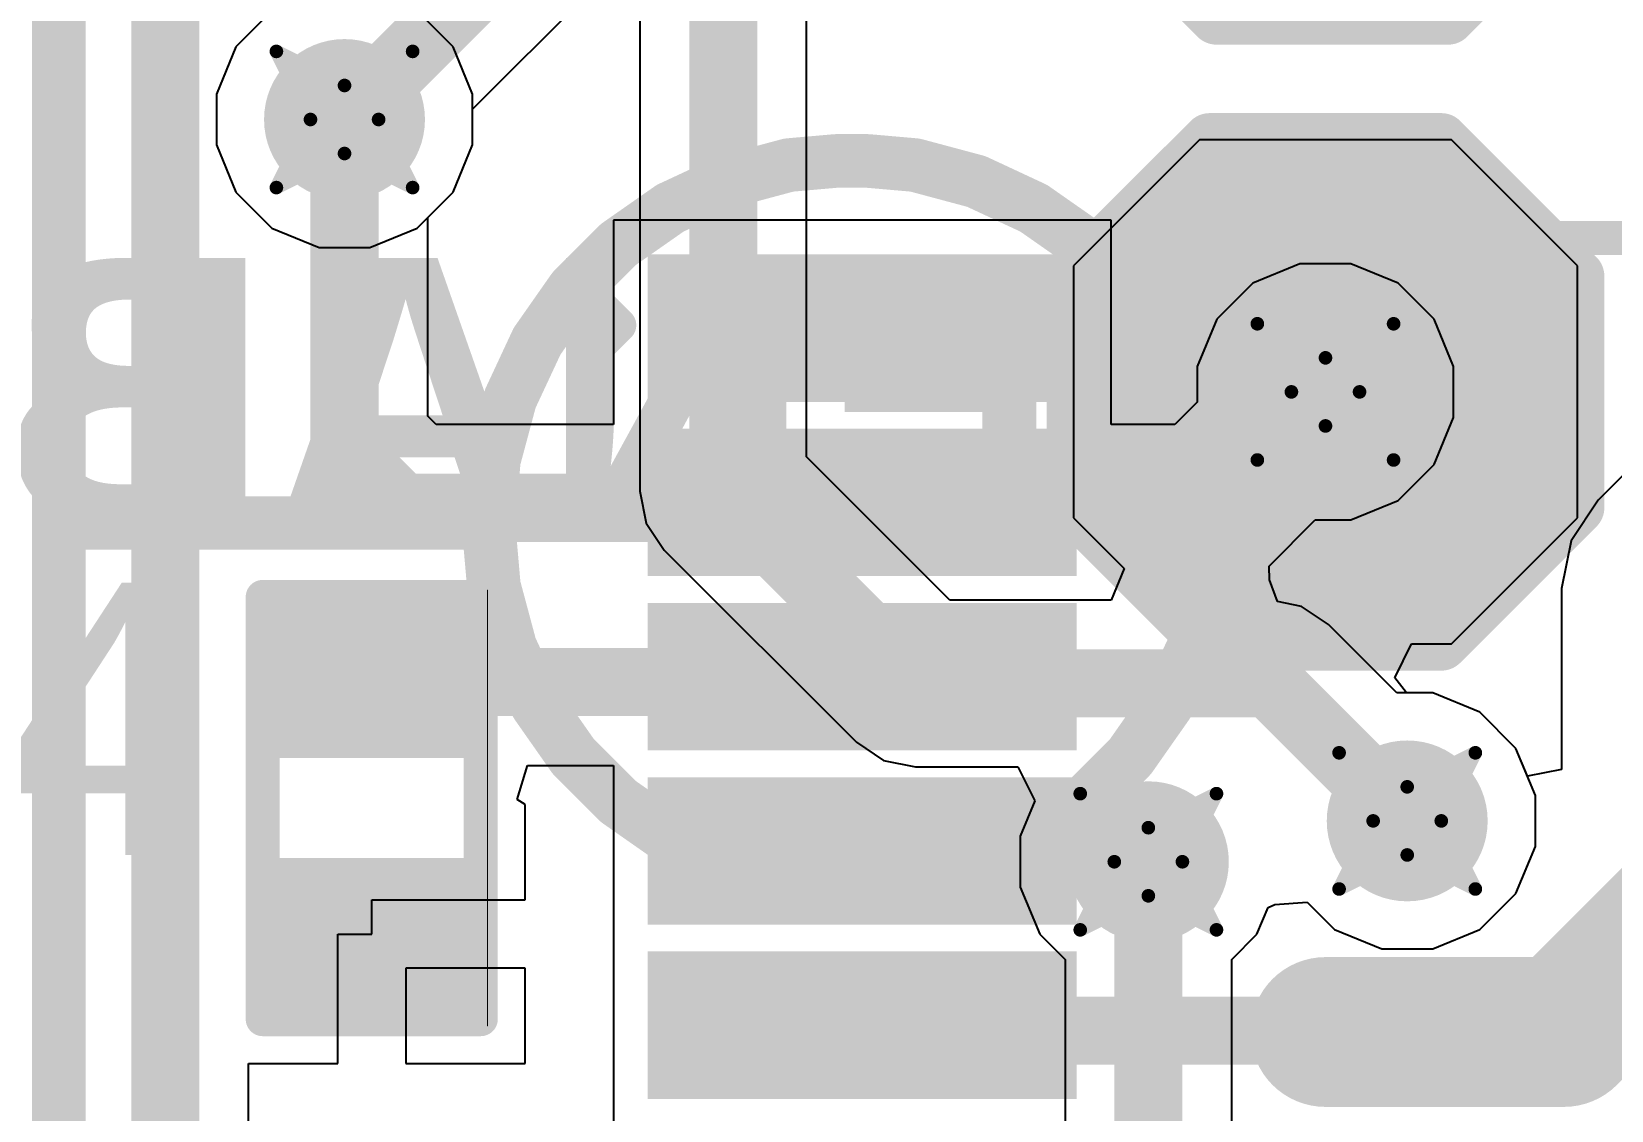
# Model space of a CAD drawing. Header units: inches. Extents: x 0 to 12.4, y -0.6 to 2.2.
# Drawn here: x 2.1051 to 2.337, y 0.5345 to 0.6929 of the extents above; entities that cross this region are included whole.
import ezdxf

# ---------------------------------------------------------------- set-up
doc = ezdxf.new("R2010")
doc.units = ezdxf.units.IN
doc.header["$MEASUREMENT"] = 0
for name, color, linetype in [('Bottom Layer', 5, 'Continuous'), ('Bottom Overlay', 54, 'Continuous'), ('Bottom Paste', 16, 'Continuous'), ('Bottom Solder', 6, 'Continuous'), ('Dimension', 6, 'Continuous'), ('Drill Drawing', 1, 'Continuous'), ('Top Layer', 1, 'Continuous'), ('Top Overlay', 2, 'Continuous'), ('Top Paste', 8, 'Continuous'), ('Top Solder', 216, 'Continuous'), ('Via Holes', 16, 'Continuous')]:
    doc.layers.add(name, color=color, linetype=linetype)
doc.styles.add('Arial', font='', dxfattribs={"height": 0.2})
doc.styles.add('Arial_Bold', font='', dxfattribs={"height": 0.2})
doc.styles.get('Arial').set_extended_font_data('Arial')
doc.styles.get('Arial_Bold').set_extended_font_data('Arial', bold=True)

# ---------------------------------------------------------------- blocks, each defined once
blk = doc.blocks.new('TSSOP_16_1')
at = {"layer": 'Top Layer'}
for points in [[(-0.14370075, 0.09842525), (-0.08464565, 0.09842525), (-0.08464565, 0.08070875), (-0.14370075, 0.08070875)], [(-0.14370075, 0.07283465), (-0.08464565, 0.07283465), (-0.08464565, 0.05511815), (-0.14370075, 0.05511815)], [(-0.14370075, 0.04724415), (-0.08464565, 0.04724415), (-0.08464565, 0.02952765), (-0.14370075, 0.02952765)], [(-0.14370075, 0.02165355), (-0.08464565, 0.02165355), (-0.08464565, 0.00393705), (-0.14370075, 0.00393705)], [(-0.14370075, -0.00393695), (-0.08464565, -0.00393695), (-0.08464565, -0.02165345), (-0.14370075, -0.02165345)]]:
    blk.add_hatch(color=1, dxfattribs=at).paths.add_polyline_path(points)
at = {"layer": 'Top Paste'}
for points in [[(-0.14370075, 0.09842525), (-0.08464565, 0.09842525), (-0.08464565, 0.08070875), (-0.14370075, 0.08070875)], [(-0.14370075, 0.07283465), (-0.08464565, 0.07283465), (-0.08464565, 0.05511815), (-0.14370075, 0.05511815)], [(-0.14370075, 0.04724415), (-0.08464565, 0.04724415), (-0.08464565, 0.02952765), (-0.14370075, 0.02952765)], [(-0.14370075, 0.02165355), (-0.08464565, 0.02165355), (-0.08464565, 0.00393705), (-0.14370075, 0.00393705)], [(-0.14370075, -0.00393695), (-0.08464565, -0.00393695), (-0.08464565, -0.02165345), (-0.14370075, -0.02165345)]]:
    blk.add_hatch(color=8, dxfattribs=at).paths.add_polyline_path(points)
at = {"layer": 'Top Solder'}
for points in [[(-0.14566925, 0.10039375), (-0.08267715, 0.10039375), (-0.08267715, 0.07874025), (-0.14566925, 0.07874025)], [(-0.14566925, 0.07480315), (-0.08267715, 0.07480315), (-0.08267715, 0.05314965), (-0.14566925, 0.05314965)], [(-0.14566925, 0.04921265), (-0.08267715, 0.04921265), (-0.08267715, 0.02755915), (-0.14566925, 0.02755915)], [(-0.14566925, 0.02362205), (-0.08267715, 0.02362205), (-0.08267715, 0.00196855), (-0.14566925, 0.00196855)], [(-0.14566925, -0.00196845), (-0.08267715, -0.00196845), (-0.08267715, -0.02362195), (-0.14566925, -0.02362195)]]:
    blk.add_hatch(color=216, dxfattribs=at).paths.add_polyline_path(points)
at = {"layer": 'Top Overlay', "const_width": 0.005}
for points in [[(-0.077, 0.1028189), (0.078, 0.1028189)], [(-0.1548425, 0.095), (-0.1498425, 0.09)], [(-0.1548425, 0.085), (-0.1548425, 0.095)], [(-0.1548425, 0.085), (-0.1498425, 0.09)]]:
    blk.add_lwpolyline(points, dxfattribs=at)
at = {"layer": 'Top Overlay', "const_width": 0.0025}
for points in [[(-0.07825, 0.1028189, 1), (-0.07575, 0.1028189, 1)], [(-0.1560925, 0.095, 1), (-0.1535925, 0.095, 1)], [(-0.1560925, 0.095, 1), (-0.1535925, 0.095, 1)], [(-0.1510925, 0.09, 1), (-0.1485925, 0.09, 1)], [(-0.1510925, 0.09, 1), (-0.1485925, 0.09, 1)], [(-0.1560925, 0.085, 1), (-0.1535925, 0.085, 1)], [(-0.1560925, 0.085, 1), (-0.1535925, 0.085, 1)]]:
    blk.add_lwpolyline(points, format="xyb", close=True, dxfattribs=at)
blk = doc.blocks.new('R___0402_2')
at = {"layer": 'Top Layer'}
for points in [[(-0.0275, -0.0125), (-0.0275, 0.0125), (-0.0095, 0.0125), (-0.0095, -0.0125)], [(0.0095, -0.0125), (0.0095, 0.0125), (0.0275, 0.0125), (0.0275, -0.0125)]]:
    blk.add_hatch(color=1, dxfattribs=at).paths.add_polyline_path(points)
at = {"layer": 'Top Paste'}
for points in [[(-0.0275, -0.0125), (-0.0275, 0.0125), (-0.0095, 0.0125), (-0.0095, -0.0125)], [(0.0095, -0.0125), (0.0095, 0.0125), (0.0275, 0.0125), (0.0275, -0.0125)]]:
    blk.add_hatch(color=8, dxfattribs=at).paths.add_polyline_path(points)
at = {"layer": 'Top Solder'}
for points in [[(-0.0296654, -0.0146654), (-0.0296654, 0.0146654), (-0.0073346, 0.0146654), (-0.0073346, -0.0146654)], [(0.0073346, -0.0146654), (0.0073346, 0.0146654), (0.0296654, 0.0146654), (0.0296654, -0.0146654)]]:
    blk.add_hatch(color=216, dxfattribs=at).paths.add_polyline_path(points)
at = {"layer": 'Top Overlay'}
for points, const_width in [([(-0.031, 0.016), (0.031, 0.016)], 0.005), ([(-0.031, 0.016), (-0.031, -0.016)], 0.005), ([(0.031, 0.016), (0.031, -0.016)], 0.005), ([(-0.031, -0.016), (0.031, -0.016)], 0.005), ([(-0.032, -0.017), (0.032, -0.017)], 0.000127)]:
    blk.add_lwpolyline(points, dxfattribs=dict(at, const_width=const_width))
for points, const_width in [([(-0.03225, 0.016, 1), (-0.02975, 0.016, 1)], 0.0025), ([(-0.03225, 0.016, 1), (-0.02975, 0.016, 1)], 0.0025), ([(0.02975, 0.016, 1), (0.03225, 0.016, 1)], 0.0025), ([(0.02975, 0.016, 1), (0.03225, 0.016, 1)], 0.0025), ([(-0.03225, -0.016, 1), (-0.02975, -0.016, 1)], 0.0025), ([(-0.03225, -0.016, 1), (-0.02975, -0.016, 1)], 0.0025), ([(0.02975, -0.016, 1), (0.03225, -0.016, 1)], 0.0025), ([(0.02975, -0.016, 1), (0.03225, -0.016, 1)], 0.0025), ([(-0.0320317, -0.017, 1), (-0.0319683, -0.017, 1)], 6.35e-05), ([(0.0319683, -0.017, 1), (0.0320317, -0.017, 1)], 6.35e-05)]:
    blk.add_lwpolyline(points, format="xyb", close=True, dxfattribs=dict(at, const_width=const_width))
blk = doc.blocks.new('T__________B_4')
at = {"layer": 'Bottom Layer'}
blk.add_hatch(color=5, dxfattribs=at).paths.add_polyline_path([(0.015, 0.03), (-0.015, 0.03), (-0.03, 0.015), (-0.03, -0.015), (-0.015, -0.03), (0.015, -0.03), (0.03, -0.015), (0.03, 0.015)])
at = {"layer": 'Bottom Paste'}
blk.add_hatch(color=16, dxfattribs=at).paths.add_polyline_path([(0.015, 0.03), (-0.015, 0.03), (-0.03, 0.015), (-0.03, -0.015), (-0.015, -0.03), (0.015, -0.03), (0.03, -0.015), (0.03, 0.015)])
at = {"layer": 'Bottom Solder'}
blk.add_hatch(color=6, dxfattribs=at).paths.add_polyline_path([(0.017, 0.034), (-0.017, 0.034), (-0.034, 0.017), (-0.034, -0.017), (-0.017, -0.034), (0.017, -0.034), (0.034, -0.017), (0.034, 0.017)])
at = {"layer": 'Bottom Overlay', "const_width": 0.007874}
for points in [[(-0.017, 0.037), (-0.037, 0.017)], [(0.017, 0.037), (-0.017, 0.037)], [(0.037, 0.017), (0.017, 0.037)], [(-0.037, 0.017), (-0.037, -0.017)], [(0.037, 0.017), (0.037, -0.017)], [(-0.017, -0.037), (-0.037, -0.017)], [(0.037, -0.017), (0.017, -0.037)], [(0.017, -0.037), (-0.017, -0.037)]]:
    blk.add_lwpolyline(points, dxfattribs=at)
at = {"layer": 'Bottom Overlay', "const_width": 0.003937}
for points in [[(-0.0189685, 0.037, 1), (-0.0150315, 0.037, 1)], [(-0.0189685, 0.037, 1), (-0.0150315, 0.037, 1)], [(0.0150315, 0.037, 1), (0.0189685, 0.037, 1)], [(0.0150315, 0.037, 1), (0.0189685, 0.037, 1)], [(-0.0389685, 0.017, 1), (-0.0350315, 0.017, 1)], [(-0.0389685, 0.017, 1), (-0.0350315, 0.017, 1)], [(0.0350315, 0.017, 1), (0.0389685, 0.017, 1)], [(0.0350315, 0.017, 1), (0.0389685, 0.017, 1)], [(-0.0389685, -0.017, 1), (-0.0350315, -0.017, 1)], [(-0.0389685, -0.017, 1), (-0.0350315, -0.017, 1)], [(0.0350315, -0.017, 1), (0.0389685, -0.017, 1)], [(0.0350315, -0.017, 1), (0.0389685, -0.017, 1)], [(-0.0189685, -0.037, 1), (-0.0150315, -0.037, 1)], [(-0.0189685, -0.037, 1), (-0.0150315, -0.037, 1)], [(0.0150315, -0.037, 1), (0.0189685, -0.037, 1)], [(0.0150315, -0.037, 1), (0.0189685, -0.037, 1)]]:
    blk.add_lwpolyline(points, format="xyb", close=True, dxfattribs=at)
blk = doc.blocks.new('T__________B_42')
at = {"layer": 'Bottom Layer'}
blk.add_hatch(color=5, dxfattribs=at).paths.add_polyline_path([(0.015, 0.03), (-0.015, 0.03), (-0.03, 0.015), (-0.03, -0.015), (-0.015, -0.03), (0.015, -0.03), (0.03, -0.015), (0.03, 0.015)])
at = {"layer": 'Bottom Paste'}
blk.add_hatch(color=16, dxfattribs=at).paths.add_polyline_path([(0.015, 0.03), (-0.015, 0.03), (-0.03, 0.015), (-0.03, -0.015), (-0.015, -0.03), (0.015, -0.03), (0.03, -0.015), (0.03, 0.015)])
at = {"layer": 'Bottom Solder'}
blk.add_hatch(color=6, dxfattribs=at).paths.add_polyline_path([(0.017, 0.034), (-0.017, 0.034), (-0.034, 0.017), (-0.034, -0.017), (-0.017, -0.034), (0.017, -0.034), (0.034, -0.017), (0.034, 0.017)])
at = {"layer": 'Bottom Overlay', "const_width": 0.007874}
for points in [[(-0.017, 0.037), (-0.037, 0.017)], [(0.017, 0.037), (-0.017, 0.037)], [(0.017, 0.037), (-0.017, 0.037)], [(0.037, 0.017), (0.017, 0.037)], [(-0.037, 0.017), (-0.037, -0.017)], [(0.037, 0.017), (0.037, -0.017)], [(-0.017, -0.037), (-0.037, -0.017)], [(0.037, -0.017), (0.017, -0.037)], [(0.017, -0.037), (-0.017, -0.037)], [(0.017, -0.037), (-0.017, -0.037)]]:
    blk.add_lwpolyline(points, dxfattribs=at)
at = {"layer": 'Bottom Overlay', "const_width": 0.003937}
for points in [[(-0.0189685, 0.037, 1), (-0.0150315, 0.037, 1)], [(-0.0189685, 0.037, 1), (-0.0150315, 0.037, 1)], [(-0.0189685, 0.037, 1), (-0.0150315, 0.037, 1)], [(0.0150315, 0.037, 1), (0.0189685, 0.037, 1)], [(0.0150315, 0.037, 1), (0.0189685, 0.037, 1)], [(0.0150315, 0.037, 1), (0.0189685, 0.037, 1)], [(-0.0389685, 0.017, 1), (-0.0350315, 0.017, 1)], [(-0.0389685, 0.017, 1), (-0.0350315, 0.017, 1)], [(0.0350315, 0.017, 1), (0.0389685, 0.017, 1)], [(0.0350315, 0.017, 1), (0.0389685, 0.017, 1)], [(-0.0389685, -0.017, 1), (-0.0350315, -0.017, 1)], [(-0.0389685, -0.017, 1), (-0.0350315, -0.017, 1)], [(0.0350315, -0.017, 1), (0.0389685, -0.017, 1)], [(0.0350315, -0.017, 1), (0.0389685, -0.017, 1)], [(-0.0189685, -0.037, 1), (-0.0150315, -0.037, 1)], [(-0.0189685, -0.037, 1), (-0.0150315, -0.037, 1)], [(-0.0189685, -0.037, 1), (-0.0150315, -0.037, 1)], [(0.0150315, -0.037, 1), (0.0189685, -0.037, 1)], [(0.0150315, -0.037, 1), (0.0189685, -0.037, 1)], [(0.0150315, -0.037, 1), (0.0189685, -0.037, 1)]]:
    blk.add_lwpolyline(points, format="xyb", close=True, dxfattribs=at)

msp = doc.modelspace()

# ---------------------------------------------------------------- hatches: boundary and pattern name
at = {"layer": 'Bottom Layer'}
h = msp.add_hatch(color=5, dxfattribs=at)
edge = h.paths.add_edge_path()
edge.add_arc((2.151, 0.68), 0.011811, 0, 360)
h = msp.add_hatch(color=5, dxfattribs=at)
edge = h.paths.add_edge_path()
edge.add_arc((2.295, 0.64), 0.011811, 0, 360)
h = msp.add_hatch(color=5, dxfattribs=at)
edge = h.paths.add_edge_path()
edge.add_arc((2.307, 0.577), 0.011811, 0, 360)
h = msp.add_hatch(color=5, dxfattribs=at)
edge = h.paths.add_edge_path()
edge.add_arc((2.269, 0.571), 0.011811, 0, 360)
at = {"layer": 'Top Layer'}
h = msp.add_hatch(color=1, dxfattribs=at)
edge = h.paths.add_edge_path()
edge.add_arc((2.151, 0.68), 0.011811, 0, 360)
h = msp.add_hatch(color=1, dxfattribs=at)
edge = h.paths.add_edge_path()
edge.add_arc((2.295, 0.64), 0.011811, 0, 360)
h = msp.add_hatch(color=1, dxfattribs=at)
edge = h.paths.add_edge_path()
edge.add_arc((2.307, 0.577), 0.011811, 0, 360)
h = msp.add_hatch(color=1, dxfattribs=at)
edge = h.paths.add_edge_path()
edge.add_arc((2.269, 0.571), 0.011811, 0, 360)
at = {"layer": 'Via Holes'}
h = msp.add_hatch(color=7, dxfattribs=at)
edge = h.paths.add_edge_path()
edge.add_arc((2.151, 0.68), 0.0059055, 0, 360)
h = msp.add_hatch(color=7, dxfattribs=at)
edge = h.paths.add_edge_path()
edge.add_arc((2.295, 0.64), 0.0059055, 0, 360)
h = msp.add_hatch(color=7, dxfattribs=at)
edge = h.paths.add_edge_path()
edge.add_arc((2.307, 0.577), 0.0059055, 0, 360)
h = msp.add_hatch(color=7, dxfattribs=at)
edge = h.paths.add_edge_path()
edge.add_arc((2.269, 0.571), 0.0059055, 0, 360)

# ---------------------------------------------------------------- linework, layer by layer
at = {"layer": 'Bottom Layer'}
for p, q in [((2.2188317, 0.6304714), (2.2188317, 0.7847312)), ((2.169811, 0.681508), (2.1893615, 0.7010585)), ((2.1943615, 0.6989874), (2.1943615, 0.6254035)), ((2.1403444, 0.6959472), (2.1350528, 0.6906556)), ((2.1350528, 0.6906556), (2.132189, 0.6837417)), ((2.132189, 0.6837417), (2.132189, 0.6762583)), ((2.169811, 0.6762583), (2.169811, 0.681508)), ((2.132189, 0.6762583), (2.1350528, 0.6693444)), ((2.1669472, 0.6693444), (2.169811, 0.6762583)), ((2.2765, 0.677), (2.258, 0.6585)), ((2.3135, 0.677), (2.2765, 0.677)), ((2.332, 0.6585), (2.3135, 0.677)), ((2.1350528, 0.6693444), (2.1403444, 0.6640528)), ((2.1616556, 0.6640528), (2.1669472, 0.6693444)), ((2.1403444, 0.6640528), (2.1472583, 0.661189)), ((2.1547417, 0.661189), (2.1616556, 0.6640528)), ((2.1472583, 0.661189), (2.1547417, 0.661189)), ((2.258, 0.6585), (2.258, 0.6215)), ((2.332, 0.6215), (2.332, 0.6585)), ((2.239875, 0.6094281), (2.2188317, 0.6304714)), ((2.1943615, 0.6254035), (2.1952928, 0.6207213)), ((2.1952928, 0.6207213), (2.1979451, 0.616752)), ((2.258, 0.6215), (2.2654525, 0.6140475)), ((2.3135, 0.603), (2.332, 0.6215)), ((2.1979451, 0.616752), (2.2261556, 0.5885415)), ((2.2654525, 0.6140475), (2.263539, 0.6094281)), ((2.263539, 0.6094281), (2.239875, 0.6094281)), ((2.3051837, 0.598), (2.3076296, 0.603)), ((2.3076296, 0.603), (2.3135, 0.603)), ((2.3068858, 0.595811), (2.3051837, 0.598)), ((2.3107417, 0.595811), (2.3068858, 0.595811)), ((2.3176556, 0.5929472), (2.3107417, 0.595811)), ((2.3229472, 0.5876556), (2.3176556, 0.5929472)), ((2.2261556, 0.5885415), (2.2301249, 0.5858892)), ((2.325811, 0.5807417), (2.3229472, 0.5876556)), ((2.2301249, 0.5858892), (2.2348071, 0.5849579)), ((2.2348071, 0.5849579), (2.2498222, 0.5849579)), ((2.2498222, 0.5849579), (2.2523496, 0.5799578)), ((2.2523496, 0.5799578), (2.250189, 0.5747417)), ((2.325811, 0.5732583), (2.325811, 0.5807417)), ((2.250189, 0.5747417), (2.250189, 0.5672583)), ((2.3229472, 0.5663444), (2.325811, 0.5732583)), ((2.250189, 0.5672583), (2.2530528, 0.5603444)), ((2.3176556, 0.5610528), (2.3229472, 0.5663444)), ((2.2849472, 0.5603444), (2.2865794, 0.5642849)), ((2.2865794, 0.5642849), (2.2875626, 0.5647375)), ((2.2875626, 0.5647375), (2.2923197, 0.5650775)), ((2.2923197, 0.5650775), (2.2963444, 0.5610528)), ((2.2530528, 0.5603444), (2.2567649, 0.5566323)), ((2.2812351, 0.5566323), (2.2849472, 0.5603444)), ((2.2963444, 0.5610528), (2.3032583, 0.558189)), ((2.3107417, 0.558189), (2.3176556, 0.5610528)), ((2.2567649, 0.5566323), (2.2567649, 0.335068)), ((2.2812351, 0.33), (2.2812351, 0.5566323)), ((2.3032583, 0.558189), (2.3107417, 0.558189))]:
    msp.add_line(p, q, dxfattribs=at)
at = {"layer": 'Bottom Layer', "const_width": 0.01}
for points in [[(2.2065966, 0.6254035), (2.2065966, 1.4204034)], [(2.151, 0.68), (2.1846484, 0.7136484)], [(2.2065966, 0.6254035), (2.2348071, 0.597193)], [(2.2348071, 0.597193), (2.286807, 0.597193)], [(2.286807, 0.597193), (2.307, 0.577)], [(2.269, 0.33), (2.269, 0.571)]]:
    msp.add_lwpolyline(points, dxfattribs=at)
at = {"layer": 'Bottom Layer', "const_width": 0.005}
for points in [[(2.1485, 0.68, 1), (2.1535, 0.68, 1)], [(2.2040966, 0.6254035, 1), (2.2090966, 0.6254035, 1)], [(2.2040966, 0.6254035, 1), (2.2090966, 0.6254035, 1)], [(2.2323071, 0.597193, 1), (2.2373071, 0.597193, 1)], [(2.2323071, 0.597193, 1), (2.2373071, 0.597193, 1)], [(2.284307, 0.597193, 1), (2.289307, 0.597193, 1)], [(2.284307, 0.597193, 1), (2.289307, 0.597193, 1)], [(2.3045, 0.577, 1), (2.3095, 0.577, 1)], [(2.2665, 0.571, 1), (2.2715, 0.571, 1)]]:
    msp.add_lwpolyline(points, format="xyb", close=True, dxfattribs=at)
at = {"layer": 'Dimension', "const_width": 0.007874}
for points in [[(2.1090691, 0.6207446), (2.1090691, 0.7214099)], [(2.2074379, 0.6709535), (2.2160126, 0.6732511)], [(2.2160126, 0.6732511), (2.2160128, 0.6732511)], [(2.2160128, 0.6732511), (2.2162183, 0.6733062)], [(2.2162183, 0.6733062), (2.2164304, 0.6733248)], [(2.2164304, 0.6733248), (2.2164305, 0.6733248)], [(2.2164305, 0.6733248), (2.2230586, 0.6739046)], [(2.2230586, 0.6739046), (2.2230587, 0.6739047)], [(2.2230587, 0.6739047), (2.2231649, 0.6739139)], [(2.2231649, 0.6739139), (2.2278079, 0.6739139)], [(2.2278079, 0.6739139), (2.227914, 0.6739047)], [(2.227914, 0.6739047), (2.2279141, 0.6739046)], [(2.2279141, 0.6739046), (2.2345422, 0.6733248)], [(2.2345422, 0.6733248), (2.2345423, 0.6733248)], [(2.2345423, 0.6733248), (2.2347544, 0.6733062)], [(2.2347544, 0.6733062), (2.23496, 0.6732511)], [(2.23496, 0.6732511), (2.2349602, 0.6732511)], [(2.2349602, 0.6732511), (2.2435348, 0.6709535)], [(2.2072319, 0.6708983), (2.2074374, 0.6709534)], [(2.2074374, 0.6709534), (2.2074379, 0.6709535)], [(2.2435348, 0.6709535), (2.2435351, 0.6709534)], [(2.2435351, 0.6709534), (2.2437408, 0.6708983)], [(2.1989935, 0.6670567), (2.2070386, 0.6708082)], [(2.2070386, 0.6708082), (2.2070388, 0.6708083)], [(2.2070388, 0.6708083), (2.2072319, 0.6708983)], [(2.2437408, 0.6708983), (2.243934, 0.6708082)], [(2.243934, 0.6708082), (2.2439341, 0.6708082)], [(2.2439341, 0.6708082), (2.2451418, 0.670245)], [(2.2451418, 0.670245), (2.2521726, 0.6669665)], [(2.1913539, 0.6617526), (2.1986254, 0.6668441)], [(2.1986254, 0.6668441), (2.1986257, 0.6668443)], [(2.1986257, 0.6668443), (2.1988002, 0.6669665)], [(2.1988002, 0.6669665), (2.1989933, 0.6670566)], [(2.1989933, 0.6670566), (2.1989935, 0.6670567)], [(2.2521726, 0.6669665), (2.2597935, 0.6616303)], [(2.1911792, 0.6616303), (2.1913537, 0.6617524)], [(2.1913537, 0.6617524), (2.1913539, 0.6617526)], [(2.1847516, 0.6552026), (2.1910285, 0.6614795)], [(2.1910285, 0.6614795), (2.1910287, 0.6614798)], [(2.1910287, 0.6614798), (2.1911792, 0.6616303)], [(2.2597935, 0.6616303), (2.266372, 0.6550518)], [(2.1793866, 0.6476053), (2.1844785, 0.6548772)], [(2.1844785, 0.6548772), (2.1844787, 0.6548776)], [(2.1844787, 0.6548776), (2.1846007, 0.6550518)], [(2.1846007, 0.6550518), (2.1847513, 0.6552024)], [(2.1847513, 0.6552024), (2.1847516, 0.6552026)], [(2.266372, 0.6550518), (2.2717082, 0.6474308)], [(2.1754228, 0.6391924), (2.1791745, 0.6472379)], [(2.1791745, 0.6472379), (2.1791747, 0.6472383)], [(2.1791747, 0.6472383), (2.1792645, 0.6474309)], [(2.1792645, 0.6474309), (2.1793864, 0.647605)], [(2.1793864, 0.647605), (2.1793866, 0.6476053)], [(2.2717082, 0.6474308), (2.27564, 0.6389991)], [(2.17298, 0.6302185), (2.1752775, 0.6387931)], [(2.1752775, 0.6387931), (2.1752776, 0.6387936)], [(2.1752776, 0.6387936), (2.1753327, 0.6389991)], [(2.1753327, 0.6389991), (2.1754227, 0.6391922)], [(2.1754227, 0.6391922), (2.1754228, 0.6391924)], [(2.27564, 0.6389991), (2.2756952, 0.6387932)], [(2.2756952, 0.6387931), (2.2756952, 0.6387932)], [(2.2756952, 0.6387931), (2.2758774, 0.6381133)], [(2.2758774, 0.6381133), (2.2780479, 0.6300127)], [(2.1722984, 0.6228528), (2.1729063, 0.6298005)], [(2.1729063, 0.6298007), (2.1729248, 0.6300127)], [(2.1729063, 0.6298005), (2.1729063, 0.6298007)], [(2.1729248, 0.6300127), (2.1729799, 0.6302182)], [(2.1729799, 0.6302182), (2.17298, 0.6302185)], [(2.2780479, 0.6300127), (2.2788588, 0.6207446)], [(2.172114, 0.6207446), (2.1722984, 0.6228528)], [(2.1090691, 0.4119954), (2.1090691, 0.6207446)], [(2.1090691, 0.6207446), (2.172114, 0.6207446)], [(2.1090691, 0.6207446), (2.172114, 0.6207446)], [(2.172114, 0.6207446), (2.1721326, 0.6205322)], [(2.1721326, 0.6205322), (2.1728281, 0.612582)], [(2.2780479, 0.6114766), (2.2788588, 0.6207446)], [(2.1728281, 0.612582), (2.1729248, 0.6114766)], [(2.1729248, 0.6114766), (2.1729799, 0.611271)], [(2.1729799, 0.611271), (2.17298, 0.6112709)], [(2.17298, 0.6112709), (2.1752775, 0.6026962)], [(2.27564, 0.6024902), (2.2780479, 0.6114766)], [(2.1752775, 0.6026962), (2.1752776, 0.6026959)], [(2.1752776, 0.6026959), (2.1753327, 0.6024902)], [(2.1753327, 0.6024902), (2.1754228, 0.602297)], [(2.1754228, 0.6022969), (2.1754228, 0.602297)], [(2.1754228, 0.6022969), (2.1775315, 0.597775)], [(2.2717082, 0.5940584), (2.27564, 0.6024902)], [(2.1775315, 0.597775), (2.1792645, 0.5940585)], [(2.1792645, 0.5940585), (2.1793868, 0.5938838)], [(2.1793868, 0.5938838), (2.1793869, 0.5938837)], [(2.1793869, 0.5938837), (2.1797352, 0.5933863)], [(2.1797352, 0.5933863), (2.1846007, 0.5864375)], [(2.266372, 0.5864375), (2.2717082, 0.5940584)], [(2.1846007, 0.5864375), (2.1911792, 0.579859)], [(2.2597935, 0.579859), (2.266372, 0.5864375)], [(2.1911792, 0.579859), (2.1988002, 0.5745228)], [(2.2521726, 0.5745228), (2.2597935, 0.579859)], [(2.1988002, 0.5745228), (2.2072319, 0.570591)], [(2.2437408, 0.570591), (2.2521726, 0.5745228)], [(2.2072319, 0.570591), (2.2162183, 0.5681831)], [(2.2347544, 0.5681831), (2.2437408, 0.570591)], [(2.2162183, 0.5681831), (2.2231649, 0.5675754)], [(2.2231649, 0.5675754), (2.2277013, 0.5675754)], [(2.2277013, 0.5675754), (2.2278079, 0.5675754)], [(2.2278079, 0.5675754), (2.2347544, 0.5681831)]]:
    msp.add_lwpolyline(points, dxfattribs=at)
at = {"layer": 'Dimension', "const_width": 0.003937}
for points in [[(2.2140441, 0.6732511, 1), (2.2179811, 0.6732511, 1)], [(2.2140441, 0.6732511, 1), (2.2179811, 0.6732511, 1)], [(2.2140443, 0.6732511, 1), (2.2179813, 0.6732511, 1)], [(2.2140443, 0.6732511, 1), (2.2179813, 0.6732511, 1)], [(2.2142498, 0.6733062, 1), (2.2181868, 0.6733062, 1)], [(2.2142498, 0.6733062, 1), (2.2181868, 0.6733062, 1)], [(2.2144619, 0.6733248, 1), (2.2183989, 0.6733248, 1)], [(2.2144619, 0.6733248, 1), (2.2183989, 0.6733248, 1)], [(2.214462, 0.6733248, 1), (2.218399, 0.6733248, 1)], [(2.214462, 0.6733248, 1), (2.218399, 0.6733248, 1)], [(2.2210901, 0.6739046, 1), (2.2250271, 0.6739046, 1)], [(2.2210901, 0.6739046, 1), (2.2250271, 0.6739046, 1)], [(2.2210902, 0.6739047, 1), (2.2250272, 0.6739047, 1)], [(2.2210902, 0.6739047, 1), (2.2250272, 0.6739047, 1)], [(2.2211964, 0.6739139, 1), (2.2251334, 0.6739139, 1)], [(2.2211964, 0.6739139, 1), (2.2251334, 0.6739139, 1)], [(2.2258394, 0.6739139, 1), (2.2297764, 0.6739139, 1)], [(2.2258394, 0.6739139, 1), (2.2297764, 0.6739139, 1)], [(2.2259455, 0.6739047, 1), (2.2298825, 0.6739047, 1)], [(2.2259455, 0.6739047, 1), (2.2298825, 0.6739047, 1)], [(2.2259456, 0.6739046, 1), (2.2298826, 0.6739046, 1)], [(2.2259456, 0.6739046, 1), (2.2298826, 0.6739046, 1)], [(2.2325737, 0.6733248, 1), (2.2365107, 0.6733248, 1)], [(2.2325737, 0.6733248, 1), (2.2365107, 0.6733248, 1)], [(2.2325738, 0.6733248, 1), (2.2365108, 0.6733248, 1)], [(2.2325738, 0.6733248, 1), (2.2365108, 0.6733248, 1)], [(2.2327859, 0.6733062, 1), (2.2367229, 0.6733062, 1)], [(2.2327859, 0.6733062, 1), (2.2367229, 0.6733062, 1)], [(2.2329915, 0.6732511, 1), (2.2369285, 0.6732511, 1)], [(2.2329915, 0.6732511, 1), (2.2369285, 0.6732511, 1)], [(2.2329917, 0.6732511, 1), (2.2369287, 0.6732511, 1)], [(2.2329917, 0.6732511, 1), (2.2369287, 0.6732511, 1)], [(2.2054689, 0.6709534, 1), (2.2094059, 0.6709534, 1)], [(2.2054689, 0.6709534, 1), (2.2094059, 0.6709534, 1)], [(2.2054694, 0.6709535, 1), (2.2094064, 0.6709535, 1)], [(2.2054694, 0.6709535, 1), (2.2094064, 0.6709535, 1)], [(2.2415663, 0.6709535, 1), (2.2455033, 0.6709535, 1)], [(2.2415663, 0.6709535, 1), (2.2455033, 0.6709535, 1)], [(2.2415666, 0.6709534, 1), (2.2455036, 0.6709534, 1)], [(2.2415666, 0.6709534, 1), (2.2455036, 0.6709534, 1)], [(2.2050701, 0.6708082, 1), (2.2090071, 0.6708082, 1)], [(2.2050701, 0.6708082, 1), (2.2090071, 0.6708082, 1)], [(2.2050703, 0.6708083, 1), (2.2090073, 0.6708083, 1)], [(2.2050703, 0.6708083, 1), (2.2090073, 0.6708083, 1)], [(2.2052634, 0.6708983, 1), (2.2092004, 0.6708983, 1)], [(2.2052634, 0.6708983, 1), (2.2092004, 0.6708983, 1)], [(2.2417723, 0.6708983, 1), (2.2457093, 0.6708983, 1)], [(2.2417723, 0.6708983, 1), (2.2457093, 0.6708983, 1)], [(2.2419655, 0.6708082, 1), (2.2459025, 0.6708082, 1)], [(2.2419655, 0.6708082, 1), (2.2459025, 0.6708082, 1)], [(2.2419656, 0.6708082, 1), (2.2459026, 0.6708082, 1)], [(2.2419656, 0.6708082, 1), (2.2459026, 0.6708082, 1)], [(2.2431733, 0.670245, 1), (2.2471103, 0.670245, 1)], [(2.2431733, 0.670245, 1), (2.2471103, 0.670245, 1)], [(2.1966569, 0.6668441, 1), (2.2005939, 0.6668441, 1)], [(2.1966569, 0.6668441, 1), (2.2005939, 0.6668441, 1)], [(2.1966572, 0.6668443, 1), (2.2005942, 0.6668443, 1)], [(2.1966572, 0.6668443, 1), (2.2005942, 0.6668443, 1)], [(2.1968317, 0.6669665, 1), (2.2007687, 0.6669665, 1)], [(2.1968317, 0.6669665, 1), (2.2007687, 0.6669665, 1)], [(2.1970248, 0.6670566, 1), (2.2009618, 0.6670566, 1)], [(2.1970248, 0.6670566, 1), (2.2009618, 0.6670566, 1)], [(2.197025, 0.6670567, 1), (2.200962, 0.6670567, 1)], [(2.197025, 0.6670567, 1), (2.200962, 0.6670567, 1)], [(2.2502041, 0.6669665, 1), (2.2541411, 0.6669665, 1)], [(2.2502041, 0.6669665, 1), (2.2541411, 0.6669665, 1)], [(2.1893852, 0.6617524, 1), (2.1933222, 0.6617524, 1)], [(2.1893852, 0.6617524, 1), (2.1933222, 0.6617524, 1)], [(2.1893854, 0.6617526, 1), (2.1933224, 0.6617526, 1)], [(2.1893854, 0.6617526, 1), (2.1933224, 0.6617526, 1)], [(2.18906, 0.6614795, 1), (2.192997, 0.6614795, 1)], [(2.18906, 0.6614795, 1), (2.192997, 0.6614795, 1)], [(2.1890602, 0.6614798, 1), (2.1929972, 0.6614798, 1)], [(2.1890602, 0.6614798, 1), (2.1929972, 0.6614798, 1)], [(2.1892107, 0.6616303, 1), (2.1931477, 0.6616303, 1)], [(2.1892107, 0.6616303, 1), (2.1931477, 0.6616303, 1)], [(2.257825, 0.6616303, 1), (2.261762, 0.6616303, 1)], [(2.257825, 0.6616303, 1), (2.261762, 0.6616303, 1)], [(2.18251, 0.6548772, 1), (2.186447, 0.6548772, 1)], [(2.18251, 0.6548772, 1), (2.186447, 0.6548772, 1)], [(2.1825102, 0.6548776, 1), (2.1864472, 0.6548776, 1)], [(2.1825102, 0.6548776, 1), (2.1864472, 0.6548776, 1)], [(2.1826322, 0.6550518, 1), (2.1865692, 0.6550518, 1)], [(2.1826322, 0.6550518, 1), (2.1865692, 0.6550518, 1)], [(2.1827828, 0.6552024, 1), (2.1867198, 0.6552024, 1)], [(2.1827828, 0.6552024, 1), (2.1867198, 0.6552024, 1)], [(2.1827831, 0.6552026, 1), (2.1867201, 0.6552026, 1)], [(2.1827831, 0.6552026, 1), (2.1867201, 0.6552026, 1)], [(2.2644035, 0.6550518, 1), (2.2683405, 0.6550518, 1)], [(2.2644035, 0.6550518, 1), (2.2683405, 0.6550518, 1)], [(2.177206, 0.6472379, 1), (2.181143, 0.6472379, 1)], [(2.177206, 0.6472379, 1), (2.181143, 0.6472379, 1)], [(2.1772062, 0.6472383, 1), (2.1811432, 0.6472383, 1)], [(2.1772062, 0.6472383, 1), (2.1811432, 0.6472383, 1)], [(2.177296, 0.6474309, 1), (2.181233, 0.6474309, 1)], [(2.177296, 0.6474309, 1), (2.181233, 0.6474309, 1)], [(2.1774179, 0.647605, 1), (2.1813549, 0.647605, 1)], [(2.1774179, 0.647605, 1), (2.1813549, 0.647605, 1)], [(2.1774181, 0.6476053, 1), (2.1813551, 0.6476053, 1)], [(2.1774181, 0.6476053, 1), (2.1813551, 0.6476053, 1)], [(2.2697397, 0.6474308, 1), (2.2736767, 0.6474308, 1)], [(2.2697397, 0.6474308, 1), (2.2736767, 0.6474308, 1)], [(2.173309, 0.6387931, 1), (2.177246, 0.6387931, 1)], [(2.173309, 0.6387931, 1), (2.177246, 0.6387931, 1)], [(2.1733091, 0.6387936, 1), (2.1772461, 0.6387936, 1)], [(2.1733091, 0.6387936, 1), (2.1772461, 0.6387936, 1)], [(2.1733642, 0.6389991, 1), (2.1773012, 0.6389991, 1)], [(2.1733642, 0.6389991, 1), (2.1773012, 0.6389991, 1)], [(2.1734542, 0.6391922, 1), (2.1773912, 0.6391922, 1)], [(2.1734542, 0.6391922, 1), (2.1773912, 0.6391922, 1)], [(2.1734543, 0.6391924, 1), (2.1773913, 0.6391924, 1)], [(2.1734543, 0.6391924, 1), (2.1773913, 0.6391924, 1)], [(2.2736715, 0.6389991, 1), (2.2776085, 0.6389991, 1)], [(2.2736715, 0.6389991, 1), (2.2776085, 0.6389991, 1)], [(2.2737267, 0.6387932, 1), (2.2776637, 0.6387932, 1)], [(2.2737267, 0.6387932, 1), (2.2776637, 0.6387932, 1)], [(2.2737267, 0.6387931, 1), (2.2776637, 0.6387931, 1)], [(2.2737267, 0.6387931, 1), (2.2776637, 0.6387931, 1)], [(2.2739089, 0.6381133, 1), (2.2778459, 0.6381133, 1)], [(2.2739089, 0.6381133, 1), (2.2778459, 0.6381133, 1)], [(2.1709378, 0.6298007, 1), (2.1748748, 0.6298007, 1)], [(2.1709378, 0.6298007, 1), (2.1748748, 0.6298007, 1)], [(2.1709378, 0.6298005, 1), (2.1748748, 0.6298005, 1)], [(2.1709378, 0.6298005, 1), (2.1748748, 0.6298005, 1)], [(2.1709563, 0.6300127, 1), (2.1748933, 0.6300127, 1)], [(2.1709563, 0.6300127, 1), (2.1748933, 0.6300127, 1)], [(2.1710114, 0.6302182, 1), (2.1749484, 0.6302182, 1)], [(2.1710114, 0.6302182, 1), (2.1749484, 0.6302182, 1)], [(2.1710115, 0.6302185, 1), (2.1749485, 0.6302185, 1)], [(2.1710115, 0.6302185, 1), (2.1749485, 0.6302185, 1)], [(2.2760794, 0.6300127, 1), (2.2800164, 0.6300127, 1)], [(2.2760794, 0.6300127, 1), (2.2800164, 0.6300127, 1)], [(2.1703299, 0.6228528, 1), (2.1742669, 0.6228528, 1)], [(2.1703299, 0.6228528, 1), (2.1742669, 0.6228528, 1)], [(2.1071006, 0.6207446, 1), (2.1110376, 0.6207446, 1)], [(2.1071006, 0.6207446, 1), (2.1110376, 0.6207446, 1)], [(2.1071006, 0.6207446, 1), (2.1110376, 0.6207446, 1)], [(2.1071006, 0.6207446, 1), (2.1110376, 0.6207446, 1)], [(2.1701455, 0.6207446, 1), (2.1740825, 0.6207446, 1)], [(2.1701455, 0.6207446, 1), (2.1740825, 0.6207446, 1)], [(2.1701455, 0.6207446, 1), (2.1740825, 0.6207446, 1)], [(2.1701455, 0.6207446, 1), (2.1740825, 0.6207446, 1)], [(2.1701641, 0.6205322, 1), (2.1741011, 0.6205322, 1)], [(2.1701641, 0.6205322, 1), (2.1741011, 0.6205322, 1)], [(2.2768903, 0.6207446, 1), (2.2808273, 0.6207446, 1)], [(2.2768903, 0.6207446, 1), (2.2808273, 0.6207446, 1)], [(2.1708596, 0.612582, 1), (2.1747966, 0.612582, 1)], [(2.1708596, 0.612582, 1), (2.1747966, 0.612582, 1)], [(2.1709563, 0.6114766, 1), (2.1748933, 0.6114766, 1)], [(2.1709563, 0.6114766, 1), (2.1748933, 0.6114766, 1)], [(2.1710114, 0.611271, 1), (2.1749484, 0.611271, 1)], [(2.1710114, 0.611271, 1), (2.1749484, 0.611271, 1)], [(2.1710115, 0.6112709, 1), (2.1749485, 0.6112709, 1)], [(2.1710115, 0.6112709, 1), (2.1749485, 0.6112709, 1)], [(2.2760794, 0.6114766, 1), (2.2800164, 0.6114766, 1)], [(2.2760794, 0.6114766, 1), (2.2800164, 0.6114766, 1)], [(2.173309, 0.6026962, 1), (2.177246, 0.6026962, 1)], [(2.173309, 0.6026962, 1), (2.177246, 0.6026962, 1)], [(2.1733091, 0.6026959, 1), (2.1772461, 0.6026959, 1)], [(2.1733091, 0.6026959, 1), (2.1772461, 0.6026959, 1)], [(2.1733642, 0.6024902, 1), (2.1773012, 0.6024902, 1)], [(2.1733642, 0.6024902, 1), (2.1773012, 0.6024902, 1)], [(2.1734543, 0.602297, 1), (2.1773913, 0.602297, 1)], [(2.1734543, 0.602297, 1), (2.1773913, 0.602297, 1)], [(2.1734543, 0.6022969, 1), (2.1773913, 0.6022969, 1)], [(2.1734543, 0.6022969, 1), (2.1773913, 0.6022969, 1)], [(2.2736715, 0.6024902, 1), (2.2776085, 0.6024902, 1)], [(2.2736715, 0.6024902, 1), (2.2776085, 0.6024902, 1)], [(2.175563, 0.597775, 1), (2.1795, 0.597775, 1)], [(2.175563, 0.597775, 1), (2.1795, 0.597775, 1)], [(2.177296, 0.5940585, 1), (2.181233, 0.5940585, 1)], [(2.177296, 0.5940585, 1), (2.181233, 0.5940585, 1)], [(2.1774183, 0.5938838, 1), (2.1813553, 0.5938838, 1)], [(2.1774183, 0.5938838, 1), (2.1813553, 0.5938838, 1)], [(2.1774184, 0.5938837, 1), (2.1813554, 0.5938837, 1)], [(2.1774184, 0.5938837, 1), (2.1813554, 0.5938837, 1)], [(2.1777667, 0.5933863, 1), (2.1817037, 0.5933863, 1)], [(2.1777667, 0.5933863, 1), (2.1817037, 0.5933863, 1)], [(2.2697397, 0.5940584, 1), (2.2736767, 0.5940584, 1)], [(2.2697397, 0.5940584, 1), (2.2736767, 0.5940584, 1)], [(2.1826322, 0.5864375, 1), (2.1865692, 0.5864375, 1)], [(2.1826322, 0.5864375, 1), (2.1865692, 0.5864375, 1)], [(2.2644035, 0.5864375, 1), (2.2683405, 0.5864375, 1)], [(2.2644035, 0.5864375, 1), (2.2683405, 0.5864375, 1)], [(2.1892107, 0.579859, 1), (2.1931477, 0.579859, 1)], [(2.1892107, 0.579859, 1), (2.1931477, 0.579859, 1)], [(2.257825, 0.579859, 1), (2.261762, 0.579859, 1)], [(2.257825, 0.579859, 1), (2.261762, 0.579859, 1)], [(2.1968317, 0.5745228, 1), (2.2007687, 0.5745228, 1)], [(2.1968317, 0.5745228, 1), (2.2007687, 0.5745228, 1)], [(2.2502041, 0.5745228, 1), (2.2541411, 0.5745228, 1)], [(2.2502041, 0.5745228, 1), (2.2541411, 0.5745228, 1)], [(2.2052634, 0.570591, 1), (2.2092004, 0.570591, 1)], [(2.2052634, 0.570591, 1), (2.2092004, 0.570591, 1)], [(2.2417723, 0.570591, 1), (2.2457093, 0.570591, 1)], [(2.2417723, 0.570591, 1), (2.2457093, 0.570591, 1)], [(2.2142498, 0.5681831, 1), (2.2181868, 0.5681831, 1)], [(2.2142498, 0.5681831, 1), (2.2181868, 0.5681831, 1)], [(2.2211964, 0.5675754, 1), (2.2251334, 0.5675754, 1)], [(2.2211964, 0.5675754, 1), (2.2251334, 0.5675754, 1)], [(2.2257328, 0.5675754, 1), (2.2296698, 0.5675754, 1)], [(2.2257328, 0.5675754, 1), (2.2296698, 0.5675754, 1)], [(2.2258394, 0.5675754, 1), (2.2297764, 0.5675754, 1)], [(2.2258394, 0.5675754, 1), (2.2297764, 0.5675754, 1)], [(2.2327859, 0.5681831, 1), (2.2367229, 0.5681831, 1)], [(2.2327859, 0.5681831, 1), (2.2367229, 0.5681831, 1)]]:
    msp.add_lwpolyline(points, format="xyb", close=True, dxfattribs=at)
at = {"layer": 'Drill Drawing', "const_width": 0.002}
for points in [[(2.141, 0.69), (2.151, 0.685)], [(2.141, 0.69), (2.146, 0.68)], [(2.151, 0.685), (2.161, 0.69)], [(2.156, 0.68), (2.161, 0.69)], [(2.141, 0.67), (2.146, 0.68)], [(2.156, 0.68), (2.161, 0.67)], [(2.141, 0.67), (2.151, 0.675)], [(2.151, 0.675), (2.161, 0.67)], [(2.285, 0.65), (2.295, 0.645)], [(2.285, 0.65), (2.29, 0.64)], [(2.295, 0.645), (2.305, 0.65)], [(2.3, 0.64), (2.305, 0.65)], [(2.285, 0.63), (2.29, 0.64)], [(2.3, 0.64), (2.305, 0.63)], [(2.285, 0.63), (2.295, 0.635)], [(2.295, 0.635), (2.305, 0.63)], [(2.297, 0.587), (2.307, 0.582)], [(2.297, 0.587), (2.302, 0.577)], [(2.307, 0.582), (2.317, 0.587)], [(2.312, 0.577), (2.317, 0.587)], [(2.259, 0.581), (2.269, 0.576)], [(2.259, 0.581), (2.264, 0.571)], [(2.269, 0.576), (2.279, 0.581)], [(2.274, 0.571), (2.279, 0.581)], [(2.297, 0.567), (2.302, 0.577)], [(2.312, 0.577), (2.317, 0.567)], [(2.297, 0.567), (2.307, 0.572)], [(2.307, 0.572), (2.317, 0.567)], [(2.259, 0.561), (2.264, 0.571)], [(2.274, 0.571), (2.279, 0.561)], [(2.259, 0.561), (2.269, 0.566)], [(2.269, 0.566), (2.279, 0.561)]]:
    msp.add_lwpolyline(points, dxfattribs=at)
at = {"layer": 'Drill Drawing', "const_width": 0.001}
for points in [[(2.1405, 0.69, 1), (2.1415, 0.69, 1)], [(2.1405, 0.69, 1), (2.1415, 0.69, 1)], [(2.1605, 0.69, 1), (2.1615, 0.69, 1)], [(2.1605, 0.69, 1), (2.1615, 0.69, 1)], [(2.1505, 0.685, 1), (2.1515, 0.685, 1)], [(2.1505, 0.685, 1), (2.1515, 0.685, 1)], [(2.1455, 0.68, 1), (2.1465, 0.68, 1)], [(2.1455, 0.68, 1), (2.1465, 0.68, 1)], [(2.1555, 0.68, 1), (2.1565, 0.68, 1)], [(2.1555, 0.68, 1), (2.1565, 0.68, 1)], [(2.1505, 0.675, 1), (2.1515, 0.675, 1)], [(2.1505, 0.675, 1), (2.1515, 0.675, 1)], [(2.1405, 0.67, 1), (2.1415, 0.67, 1)], [(2.1405, 0.67, 1), (2.1415, 0.67, 1)], [(2.1605, 0.67, 1), (2.1615, 0.67, 1)], [(2.1605, 0.67, 1), (2.1615, 0.67, 1)], [(2.2845, 0.65, 1), (2.2855, 0.65, 1)], [(2.2845, 0.65, 1), (2.2855, 0.65, 1)], [(2.3045, 0.65, 1), (2.3055, 0.65, 1)], [(2.3045, 0.65, 1), (2.3055, 0.65, 1)], [(2.2945, 0.645, 1), (2.2955, 0.645, 1)], [(2.2945, 0.645, 1), (2.2955, 0.645, 1)], [(2.2895, 0.64, 1), (2.2905, 0.64, 1)], [(2.2895, 0.64, 1), (2.2905, 0.64, 1)], [(2.2995, 0.64, 1), (2.3005, 0.64, 1)], [(2.2995, 0.64, 1), (2.3005, 0.64, 1)], [(2.2945, 0.635, 1), (2.2955, 0.635, 1)], [(2.2945, 0.635, 1), (2.2955, 0.635, 1)], [(2.2845, 0.63, 1), (2.2855, 0.63, 1)], [(2.2845, 0.63, 1), (2.2855, 0.63, 1)], [(2.3045, 0.63, 1), (2.3055, 0.63, 1)], [(2.3045, 0.63, 1), (2.3055, 0.63, 1)], [(2.2965, 0.587, 1), (2.2975, 0.587, 1)], [(2.2965, 0.587, 1), (2.2975, 0.587, 1)], [(2.3165, 0.587, 1), (2.3175, 0.587, 1)], [(2.3165, 0.587, 1), (2.3175, 0.587, 1)], [(2.3065, 0.582, 1), (2.3075, 0.582, 1)], [(2.3065, 0.582, 1), (2.3075, 0.582, 1)], [(2.2585, 0.581, 1), (2.2595, 0.581, 1)], [(2.2585, 0.581, 1), (2.2595, 0.581, 1)], [(2.2785, 0.581, 1), (2.2795, 0.581, 1)], [(2.2785, 0.581, 1), (2.2795, 0.581, 1)], [(2.3015, 0.577, 1), (2.3025, 0.577, 1)], [(2.3015, 0.577, 1), (2.3025, 0.577, 1)], [(2.3115, 0.577, 1), (2.3125, 0.577, 1)], [(2.3115, 0.577, 1), (2.3125, 0.577, 1)], [(2.2685, 0.576, 1), (2.2695, 0.576, 1)], [(2.2685, 0.576, 1), (2.2695, 0.576, 1)], [(2.3065, 0.572, 1), (2.3075, 0.572, 1)], [(2.3065, 0.572, 1), (2.3075, 0.572, 1)], [(2.2635, 0.571, 1), (2.2645, 0.571, 1)], [(2.2635, 0.571, 1), (2.2645, 0.571, 1)], [(2.2735, 0.571, 1), (2.2745, 0.571, 1)], [(2.2735, 0.571, 1), (2.2745, 0.571, 1)], [(2.2685, 0.566, 1), (2.2695, 0.566, 1)], [(2.2685, 0.566, 1), (2.2695, 0.566, 1)], [(2.2965, 0.567, 1), (2.2975, 0.567, 1)], [(2.2965, 0.567, 1), (2.2975, 0.567, 1)], [(2.3165, 0.567, 1), (2.3175, 0.567, 1)], [(2.3165, 0.567, 1), (2.3175, 0.567, 1)], [(2.2585, 0.561, 1), (2.2595, 0.561, 1)], [(2.2585, 0.561, 1), (2.2595, 0.561, 1)], [(2.2785, 0.561, 1), (2.2795, 0.561, 1)], [(2.2785, 0.561, 1), (2.2795, 0.561, 1)]]:
    msp.add_lwpolyline(points, format="xyb", close=True, dxfattribs=at)
at = {"layer": 'Top Layer'}
for p, q in [((2.1669472, 0.6906556), (2.1616556, 0.6959472)), ((2.169811, 0.6837417), (2.1669472, 0.6906556)), ((2.169811, 0.6762583), (2.169811, 0.6837417)), ((2.1669472, 0.6693444), (2.169811, 0.6762583)), ((2.1632351, 0.6656323), (2.1669472, 0.6693444)), ((2.1632351, 0.6364401), (2.1632351, 0.6656323)), ((2.2635275, 0.6652204), (2.1904725, 0.6652204)), ((2.1904725, 0.6652204), (2.1904725, 0.6352115)), ((2.2635275, 0.6352115), (2.2635275, 0.6652204)), ((2.3724771, 0.6615442), (2.3350228, 0.6240898)), ((2.2912583, 0.658811), (2.2843444, 0.6559472)), ((2.2987417, 0.658811), (2.2912583, 0.658811)), ((2.3056556, 0.6559472), (2.2987417, 0.658811)), ((2.2843444, 0.6559472), (2.2790528, 0.6506556)), ((2.3109472, 0.6506556), (2.3056556, 0.6559472)), ((2.2790528, 0.6506556), (2.276189, 0.6437417)), ((2.313811, 0.6437417), (2.3109472, 0.6506556)), ((2.276189, 0.6437417), (2.276189, 0.638492)), ((2.313811, 0.6362583), (2.313811, 0.6437417)), ((2.276189, 0.638492), (2.2729085, 0.6352115)), ((2.1644638, 0.6352115), (2.1632351, 0.6364401)), ((2.3109472, 0.6293444), (2.313811, 0.6362583)), ((2.1904725, 0.6352115), (2.1644638, 0.6352115)), ((2.2729085, 0.6352115), (2.2635275, 0.6352115)), ((2.3056556, 0.6240528), (2.3109472, 0.6293444)), ((2.2987417, 0.621189), (2.3056556, 0.6240528)), ((2.3350228, 0.6240898), (2.3310444, 0.6181359)), ((2.2867311, 0.6144281), (2.293492, 0.621189)), ((2.293492, 0.621189), (2.2987417, 0.621189)), ((2.3310444, 0.6181359), (2.3296474, 0.6111126)), ((2.2867622, 0.6123856), (2.2867311, 0.6144281)), ((2.2879569, 0.6091994), (2.2867622, 0.6123856)), ((2.3296474, 0.6111126), (2.3296474, 0.5845455)), ((2.2914892, 0.6084968), (2.2879569, 0.6091994)), ((2.2954585, 0.6058445), (2.2914892, 0.6084968)), ((2.305492, 0.595811), (2.2954585, 0.6058445)), ((2.3107417, 0.595811), (2.305492, 0.595811)), ((2.3176556, 0.5929472), (2.3107417, 0.595811)), ((2.3229472, 0.5876556), (2.3176556, 0.5929472)), ((2.3246474, 0.583551), (2.3229472, 0.5876556)), ((2.1763528, 0.5801508), (2.1778667, 0.5851508)), ((2.1778667, 0.5851508), (2.1904725, 0.5851508)), ((2.1904725, 0.5851508), (2.1904725, 0.5567323)), ((2.3296474, 0.5845455), (2.3246474, 0.583551)), ((2.1775001, 0.5793859), (2.1763528, 0.5801508)), ((2.1775, 0.5653857), (2.1775, 0.5793859)), ((2.1775, 0.5793859), (2.1775001, 0.5793859)), ((2.1549998, 0.5603857), (2.1549998, 0.5653857)), ((2.1549998, 0.5653857), (2.1775, 0.5653857)), ((2.1499998, 0.5413859), (2.1499998, 0.5603857)), ((2.1499998, 0.5603857), (2.1549998, 0.5603857)), ((2.1904725, 0.5567323), (2.1904725, 0.5311418)), ((2.1775, 0.5553857), (2.1599998, 0.5553857)), ((2.1599998, 0.5553857), (2.1599998, 0.5413859)), ((2.1775, 0.5413859), (2.1775, 0.5553857)), ((2.1369281, 0.125693), (2.1369281, 0.5413859)), ((2.1369281, 0.5413859), (2.1499998, 0.5413859)), ((2.1599998, 0.5413859), (2.1775, 0.5413859))]:
    msp.add_line(p, q, dxfattribs=at)
for points, const_width in [([(2.124693, 0.125693), (2.124693, 1.2156456)], 0.01), ([(2.151, 0.6313722), (2.151, 0.68)], 0.01), ([(2.2779764, 0.6229764), (2.295, 0.64)], 0.01), ([(2.151, 0.6313722), (2.1593958, 0.6229764)], 0.01), ([(2.1593958, 0.6229764), (2.2166693, 0.6229764)], 0.01), ([(2.2166693, 0.6229764), (2.2779764, 0.6229764)], 0.01), ([(2.155, 0.5973859), (2.155, 0.598)], 0.01), ([(2.155, 0.5973859), (2.2166693, 0.5973859)], 0.01), ([(2.2166693, 0.5973859), (2.2168622, 0.597193)], 0.01), ([(2.2168622, 0.597193), (2.286807, 0.597193)], 0.01), ([(2.286807, 0.597193), (2.307, 0.577)], 0.01), ([(2.2227953, 0.5717953), (2.2231929, 0.5713977)], 0.01), ([(2.2231929, 0.5713977), (2.2686023, 0.5713977)], 0.01), ([(2.2686023, 0.5713977), (2.269, 0.571)], 0.01), ([(2.33, 0.546), (2.348, 0.564)], 0.022), ([(2.295, 0.546), (2.33, 0.546)], 0.022), ([(2.2166693, 0.5462048), (2.2947952, 0.5462048)], 0.01), ([(2.2947952, 0.5462048), (2.295, 0.546)], 0.01)]:
    msp.add_lwpolyline(points, dxfattribs=dict(at, const_width=const_width))
for points, const_width in [([(2.1485, 0.68, 1), (2.1535, 0.68, 1)], 0.005), ([(2.2925, 0.64, 1), (2.2975, 0.64, 1)], 0.005), ([(2.1485, 0.6313722, 1), (2.1535, 0.6313722, 1)], 0.005), ([(2.1485, 0.6313722, 1), (2.1535, 0.6313722, 1)], 0.005), ([(2.1568958, 0.6229764, 1), (2.1618958, 0.6229764, 1)], 0.005), ([(2.1568958, 0.6229764, 1), (2.1618958, 0.6229764, 1)], 0.005), ([(2.2141693, 0.6229764, 1), (2.2191693, 0.6229764, 1)], 0.005), ([(2.2141693, 0.6229764, 1), (2.2191693, 0.6229764, 1)], 0.005), ([(2.2754764, 0.6229764, 1), (2.2804764, 0.6229764, 1)], 0.005), ([(2.2754764, 0.6229764, 1), (2.2804764, 0.6229764, 1)], 0.005), ([(2.1525, 0.598, 1), (2.1575, 0.598, 1)], 0.005), ([(2.1525, 0.5973859, 1), (2.1575, 0.5973859, 1)], 0.005), ([(2.1525, 0.5973859, 1), (2.1575, 0.5973859, 1)], 0.005), ([(2.2141693, 0.5973859, 1), (2.2191693, 0.5973859, 1)], 0.005), ([(2.2141693, 0.5973859, 1), (2.2191693, 0.5973859, 1)], 0.005), ([(2.2143622, 0.597193, 1), (2.2193622, 0.597193, 1)], 0.005), ([(2.2143622, 0.597193, 1), (2.2193622, 0.597193, 1)], 0.005), ([(2.284307, 0.597193, 1), (2.289307, 0.597193, 1)], 0.005), ([(2.284307, 0.597193, 1), (2.289307, 0.597193, 1)], 0.005), ([(2.3045, 0.577, 1), (2.3095, 0.577, 1)], 0.005), ([(2.2202953, 0.5717953, 1), (2.2252953, 0.5717953, 1)], 0.005), ([(2.2206929, 0.5713977, 1), (2.2256929, 0.5713977, 1)], 0.005), ([(2.2206929, 0.5713977, 1), (2.2256929, 0.5713977, 1)], 0.005), ([(2.2661023, 0.5713977, 1), (2.2711023, 0.5713977, 1)], 0.005), ([(2.2661023, 0.5713977, 1), (2.2711023, 0.5713977, 1)], 0.005), ([(2.2665, 0.571, 1), (2.2715, 0.571, 1)], 0.005), ([(2.2895, 0.546, 1), (2.3005, 0.546, 1)], 0.011), ([(2.3245, 0.546, 1), (2.3355, 0.546, 1)], 0.011), ([(2.3245, 0.546, 1), (2.3355, 0.546, 1)], 0.011), ([(2.2141693, 0.5462048, 1), (2.2191693, 0.5462048, 1)], 0.005), ([(2.2922952, 0.5462048, 1), (2.2972952, 0.5462048, 1)], 0.005), ([(2.2922952, 0.5462048, 1), (2.2972952, 0.5462048, 1)], 0.005), ([(2.2925, 0.546, 1), (2.2975, 0.546, 1)], 0.005)]:
    msp.add_lwpolyline(points, format="xyb", close=True, dxfattribs=dict(at, const_width=const_width))

# ---------------------------------------------------------------- block references
for name, p, rotation in [('T__________B_42', (2.2960079, 0.7319291), 180), ('T__________B_4', (2.295, 0.64), 180), ('R___0402_2', (2.155, 0.5788859), 90)]:
    msp.add_blockref(name, p, dxfattribs=dict(rotation=rotation))
msp.add_blockref('TSSOP_16_1', (2.3411732, 0.5597952))

# ---------------------------------------------------------------- texts
at = {"layer": 'Bottom Overlay', "style": 'Arial_Bold', "text_generation_flag": 2}
msp.add_text('ENABLE', height=0.0393701, rotation=360, dxfattribs=at).set_placement((2.2562144, 0.620315))
at = {"layer": 'Top Overlay', "style": 'Arial'}
msp.add_text('R14', height=0.04, dxfattribs=at).set_placement((2.0280162, 0.5720065))

doc.saveas('drawing.dxf')
